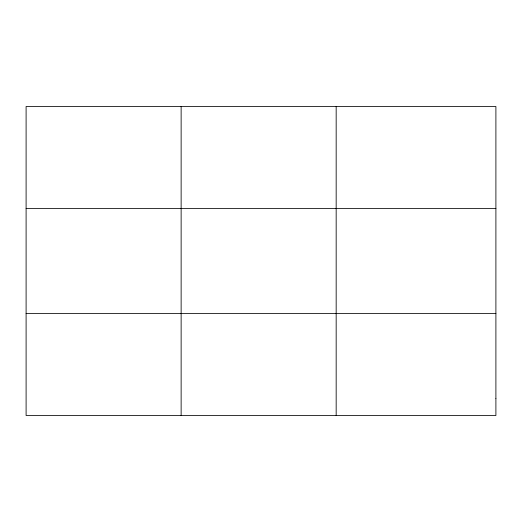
<?xml version="1.0" encoding="UTF-8"?>
<svg xmlns="http://www.w3.org/2000/svg" width="522" height="522" viewBox="0 0 522 522"><rect width="100%" height="100%" fill="white"/><g stroke="black" fill="none" stroke-linecap="round" stroke-linejoin="round"><path stroke-width="0.78" d="M181.134 106.495L181.134 415.505M336.168 106.495L336.168 415.505M26.1 208.467L495.9 208.467M26.1 313.533L495.9 313.533M495.9 398.508L495.9 415.505L26.1 415.505L26.1 106.495L495.9 106.495L495.9 398.508"/></g></svg>
